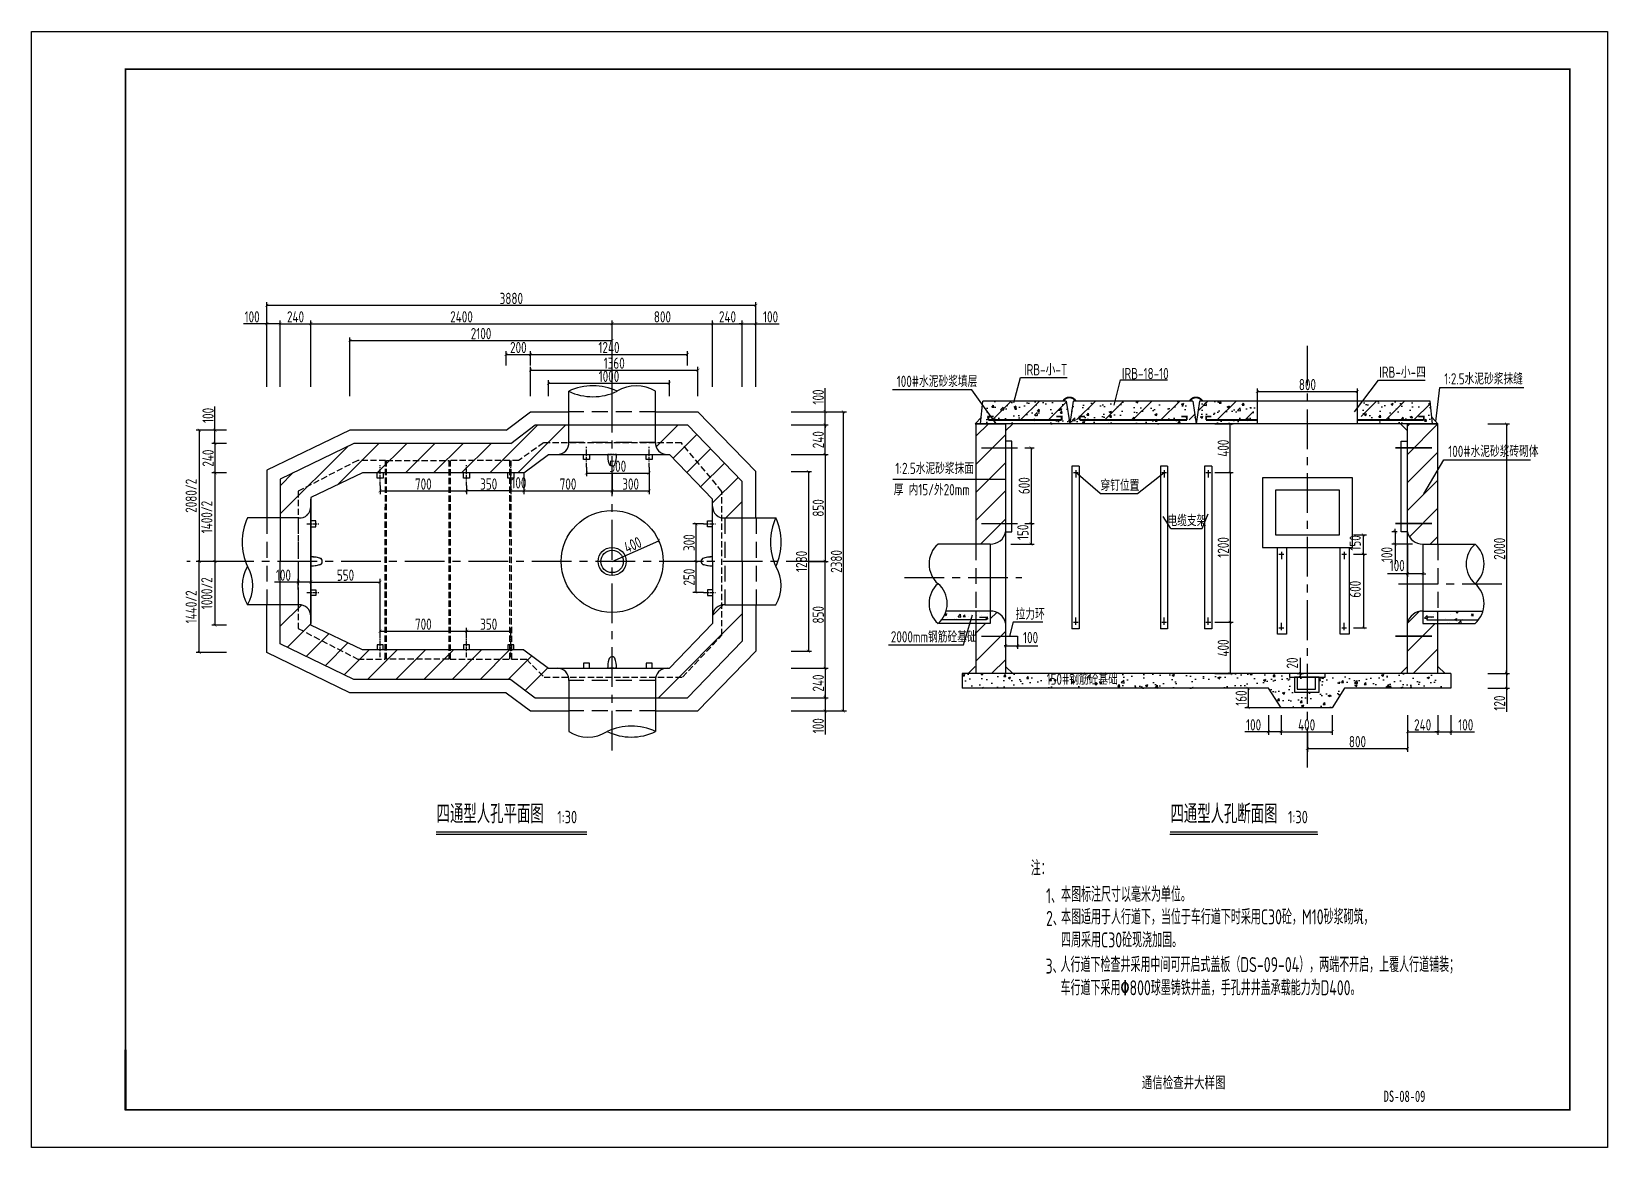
# Model space of a CAD drawing. Extents: x 41931 to 54521, y 29396 to 38306.
import ezdxf
from ezdxf.enums import TextEntityAlignment as Align

# ---------------------------------------------------------------- set-up
doc = ezdxf.new("R2010")
doc.units = 0
for name, pattern in [('CENTER', [50.8, 31.75, -6.35, 6.35, -6.35]), ('DASH', [0.35, 0.25, -0.1]), ('DASHED', [19.05, 12.7, -6.35]), ('HIDDENX2', [19.05, 12.7, -6.35])]:
    doc.linetypes.add(name, pattern=pattern)
doc.layers.get('0').update_dxf_attribs({"linetype": 'CONTINUOUS'})
doc.layers.get('DEFPOINTS').update_dxf_attribs({"linetype": 'CONTINUOUS'})
for name, color, linetype in [('1', 7, 'CONTINUOUS'), ('TK', 6, 'CONTINUOUS'), ('中心线', 1, 'CENTER'), ('尺寸标注', 3, 'CONTINUOUS'), ('标注', 2, 'CONTINUOUS'), ('细线', 7, 'CONTINUOUS'), ('说明', 1, 'CONTINUOUS')]:
    doc.layers.add(name, color=color, linetype=linetype)
doc.styles.add('FS', font='simfang.ttf', dxfattribs={"width": 0.7})
doc.styles.get("Standard").update_dxf_attribs({"font": 'tssdeng.shx', "width": 0.75, "bigfont": 'tssdchn.shx'})
pattern_1 = [(45, (41504.95, 34511.8), (-112.2532, 112.2532), [])]

# ---------------------------------------------------------------- blocks, each defined once
blk = doc.blocks.new('_ARCHTICK')
at = {"color": 0, "linetype": 'ByBlock', "const_width": 0.15}
blk.add_lwpolyline([(-0.5, -0.5), (0.5, 0.5)], dxfattribs=at)

msp = doc.modelspace()

# ---------------------------------------------------------------- hatches: boundary and pattern name
at = {"layer": '1'}
h = msp.add_hatch(dxfattribs=at)
h.set_pattern_fill('AR-CONC', color=256, style=0)
h.set_pattern_definition([(50, (41504.95, 34511.8), (182.1847, -15.939), [19.05, -209.55]), (355, (41504.95, 34511.8), (-35.243, 191.0566), [15.24, -167.64]), (100.451, (41520.13, 34510.47), (146.9425, 175.1167), [16.19, -178.09]), (46.1842, (41504.95, 34562.6), (271.079, -42.0423), [28.575, -314.325]), (96.6356, (41527.54, 34559.1), (237.404, 247.4256), [24.285, -267.135]), (351.184, (41504.95, 34562.6), (237.405, 247.425), [22.86, -251.46]), (21, (41530.35, 34549.9), (151.615, -102.2655), [19.05, -209.55]), (326, (41530.35, 34549.9), (61.802, 184.188), [15.24, -167.64]), (71.4514, (41542.99, 34541.37), (213.4165, 81.923), [16.19, -178.09]), (37.5, (41504.95, 34511.8), (3.0886, 84.55504), [0, -165.608, 0, -170.18, 0, -168.275]), (7.5, (41504.95, 34511.8), (66.8197, 100.1806), [0, -97.028, 0, -161.798, 0, -64.135]), (327.5, (41448.31, 34511.8), (135.5906, -5.72874), [0, -63.5, 0, -198.12, 0, -262.89]), (317.5, (41422.91, 34511.8), (148.1292, 25.4265), [0, -82.55, 0, -131.572, 0, -186.69])])
h.paths.add_polyline_path([(50198, 35356), (49532, 35356), (49513, 35174), (49713, 35174), (50225, 35174)])
h = msp.add_hatch(dxfattribs=at)
h.set_pattern_fill('ANSI31', color=256, scale=50, style=0)
h.set_pattern_definition(pattern_1)
h.paths.add_polyline_path([(50198, 35356), (49532, 35356), (49517, 35205), (50220, 35205)])
h.paths.add_polyline_path([(51208, 35356), (50253, 35356), (50230, 35205), (51231, 35205)])
h = msp.add_hatch(dxfattribs=at)
h.set_pattern_fill('AR-CONC', color=256, style=0)
h.set_pattern_definition([(50, (41534.95, 34511.8), (182.1847, -15.939), [19.05, -209.55]), (355, (41534.95, 34511.8), (-35.2428, 191.0566), [15.24, -167.64]), (100.451, (41550.13, 34510.47), (146.9425, 175.1167), [16.19, -178.09]), (46.1842, (41534.95, 34562.6), (271.079, -42.0423), [28.575, -314.325]), (96.6356, (41557.54, 34559.1), (237.404, 247.4256), [24.285, -267.135]), (351.184, (41534.95, 34562.6), (237.4046, 247.425), [22.86, -251.46]), (21, (41560.35, 34549.9), (151.6149, -102.2655), [19.05, -209.55]), (326, (41560.35, 34549.9), (61.802, 184.188), [15.24, -167.64]), (71.4514, (41572.99, 34541.37), (213.4165, 81.9229), [16.19, -178.09]), (37.5, (41534.95, 34511.8), (3.0886, 84.55504), [0, -165.608, 0, -170.18, 0, -168.275]), (7.5, (41534.95, 34511.8), (66.81966, 100.1806), [0, -97.028, 0, -161.798, 0, -64.135]), (327.5, (41478.31, 34511.8), (135.5906, -5.72874), [0, -63.5, 0, -198.12, 0, -262.89]), (317.5, (41452.91, 34511.8), (148.1292, 25.4265), [0, -82.55, 0, -131.572, 0, -186.69])])
h.paths.add_polyline_path([(50225, 35174), (51236, 35174), (51208, 35356), (50253, 35356)])
h.paths.add_polyline_path([(51236, 35174), (51724, 35174), (51724, 35356), (51263, 35356)])
h.paths.add_polyline_path([(52554, 35174), (53124, 35174), (53105, 35356), (52554, 35356)])
h = msp.add_hatch(dxfattribs=at)
h.set_pattern_fill('ANSI31', color=256, scale=50, style=0)
h.set_pattern_definition(pattern_1)
h.paths.add_polyline_path([(51694, 35356), (51263, 35356), (51240, 35205), (51694, 35205)])
h = msp.add_hatch(dxfattribs=at)
h.set_pattern_fill('ANSI31', color=256, scale=50, style=0)
h.set_pattern_definition(pattern_1)
h.paths.add_polyline_path([(53105, 35356), (52554, 35356), (52554, 35205), (53120, 35205)])
h = msp.add_hatch(dxfattribs=at)
h.set_pattern_fill('ANSI31', color=256, scale=50, style=0)
h.set_pattern_definition(pattern_1)
h.paths.add_polyline_path([(49713, 35174), (49476, 35174), (49476, 34213), (49594, 34213, 0.348618), (49713, 34311)])
h.paths.add_polyline_path([(49713, 33582, 0.348618), (49594, 33679), (49590, 33679), (49590, 33580), (49476, 33580), (49476, 33179), (49713, 33179)])
h = msp.add_hatch(dxfattribs=at)
h.set_pattern_fill('ANSI31', color=256, scale=50, style=0)
h.set_pattern_definition(pattern_1)
h.paths.add_polyline_path([(53167, 35174), (52924, 35174), (52924, 34311, 0.348618), (53043, 34213), (53167, 34213)])
h = msp.add_hatch(dxfattribs=at)
h.set_pattern_fill('ANSI31', color=256, scale=50, style=0)
h.set_pattern_definition(pattern_1)
h.paths.add_polyline_path([(53167, 33580), (53047, 33580), (53047, 33679, 0.356779), (52924, 33582), (52924, 33179), (53167, 33179)])
h = msp.add_hatch(dxfattribs=at)
h.set_pattern_fill('AR-CONC', color=256, style=0)
h.set_pattern_definition([(50, (2499.01, 12097.84), (182.18467, -15.9391), [19.05, -209.55]), (355, (2499.01, 12097.84), (-35.2428, 191.05664), [15.24, -167.64]), (100.451, (2514.2, 12096.52), (146.9425, 175.1167), [16.19, -178.09]), (46.1842, (2499, 12148.64), (271.079, -42.0423), [28.575, -314.325]), (96.6356, (2521.6, 12145.14), (237.4042, 247.4256), [24.285, -267.135]), (351.184, (2499, 12148.64), (237.4046, 247.4251), [22.86, -251.46]), (21, (2524.41, 12135.94), (151.6149, -102.2655), [19.05, -209.55]), (326, (2524.41, 12135.94), (61.802, 184.18797), [15.24, -167.64]), (71.4514, (2537.05, 12127.42), (213.4165, 81.92286), [16.19, -178.09]), (37.5, (2499.01, 12097.844), (3.0886, 84.55504), [0, -165.608, 0, -170.18, 0, -168.275]), (7.5, (2499.01, 12097.84), (66.81966, 100.18057), [0, -97.028, 0, -161.798, 0, -64.135]), (327.5, (2442.37, 12097.844), (135.590595, -5.72874), [0, -63.5, 0, -198.12, 0, -262.89]), (317.5, (2416.97, 12097.84), (148.12918, 25.4265), [0, -82.55, 0, -131.572, 0, -186.69])])
h.paths.add_polyline_path([(51812, 33062), (51914, 32907), (52124, 32907), (52124, 33032), (52020, 33032), (52020, 33150), (51982, 33150), (51982, 33179), (49366, 33179), (49366, 33062)])
h.paths.add_polyline_path([(52267, 33150), (52218, 33150), (52218, 33032), (52124, 33032), (52124, 32907), (52322, 32907), (52420, 33062), (53271, 33062), (53271, 33179), (52267, 33179)])
h.paths.add_polyline_path([(50024, 33054), (50563, 33054), (50563, 33196), (50024, 33196)], flags=9)

# ---------------------------------------------------------------- linework, layer by layer
at = {"color": 2, "linetype": 'DASH', "ltscale": 200}
for points in [[(46022, 35021), (45822, 34881), (45759, 34882), (45765, 33294), (45885, 33294), (46025, 33151), (47132, 33151), (47447, 33487), (47447, 34634), (47123, 35021)], [(44758, 34882), (44538, 34882), (44062, 34636), (44062, 33540), (44538, 33294), (44755, 33294)], [(45264, 33294), (44767, 33294), (44767, 34882), (45264, 34882)], [(45274, 33294), (45751, 33294), (45751, 34882), (45274, 34882)]]:
    msp.add_lwpolyline(points, close=True, dxfattribs=at)
at = {"color": 0, "linetype": 'ByBlock'}
for points, const_width in [([(45753, 34632), (45765, 34644)], 1.8), ([(45871, 34644), (45859, 34632)], 1.8), ([(49928, 34366), (49904, 34390)], 3.6), ([(52583, 34275), (52559, 34299)], 3.6), ([(52812, 34323), (52836, 34299)], 3.6), ([(49904, 34225), (49928, 34201)], 3.6), ([(52559, 34146), (52583, 34122)], 3.6), ([(52583, 34122), (52559, 34146)], 3.6), ([(52836, 34201), (52812, 34225)], 3.6), ([(52912, 33965), (52936, 33989)], 3.6), ([(53059, 33989), (53035, 33965)], 3.6), ([(52559, 33558), (52583, 33534)], 3.6), ([(49701, 33390), (49725, 33414)], 3.6), ([(49821, 33414), (49797, 33390)], 3.6), ([(52056, 33191), (52080, 33167)], 3.6), ([(52080, 33138), (52056, 33162)], 3.6)]:
    msp.add_lwpolyline(points, dxfattribs=dict(at, const_width=const_width))
at = {"layer": '1'}
for p, q in [((46223, 35166), (46223, 35434)), ((46916, 35166), (46916, 35434)), ((45722, 35123), (45917, 35270)), ((45917, 35270), (46223, 35270)), ((46916, 35270), (47255, 35270)), ((47255, 35270), (47717, 34793)), ((49513, 35174), (49532, 35356)), ((50198, 35356), (49532, 35356)), ((50198, 35356), (50225, 35174)), ((50253, 35356), (50225, 35174)), ((51208, 35356), (50253, 35356)), ((51208, 35356), (51236, 35174)), ((51263, 35356), (51236, 35174)), ((53105, 35356), (51263, 35356)), ((51724, 35174), (51724, 35356)), ((52524, 35174), (52524, 35356)), ((53124, 35174), (53105, 35356)), ((45591, 34782), (45975, 35165)), ((45759, 35018), (45955, 35165)), ((45816, 34782), (46199, 35165)), ((45955, 35165), (47171, 35165)), ((46223, 35026), (46223, 35166)), ((46916, 35026), (46916, 35166)), ((46921, 34989), (47097, 35165)), ((47171, 35165), (47609, 34712)), ((49470, 35174), (49519, 35227)), ((49470, 35174), (49713, 35174)), ((49476, 35174), (49476, 34213)), ((49713, 35174), (49713, 33179)), ((49713, 35117), (49770, 35174)), ((52924, 35117), (52867, 35174)), ((52924, 33179), (52924, 35174)), ((52924, 35174), (53167, 35173)), ((53167, 35174), (53118, 35227)), ((53167, 34213), (53167, 35174)), ((44475, 35123), (43811, 34803)), ((44506, 35018), (43918, 34733)), ((44372, 34685), (44705, 35018)), ((45722, 35123), (44475, 35123)), ((45759, 35018), (44506, 35018)), ((44693, 34782), (44930, 35018)), ((44918, 34782), (45154, 35018)), ((45142, 34782), (45379, 35018)), ((45367, 34782), (45603, 35018)), ((47056, 34899), (47245, 35089)), ((49763, 35035), (49713, 35035)), ((49763, 34311), (49763, 35035)), ((52874, 34311), (52874, 35035)), ((52874, 35035), (52924, 35035)), ((43918, 34455), (44457, 34994)), ((45865, 34782), (46061, 34929)), ((46061, 34929), (47027, 34929)), ((46340, 34888), (46340, 34929)), ((46388, 34888), (46340, 34888)), ((46388, 34929), (46388, 34888)), ((46841, 34888), (46841, 34929)), ((46888, 34888), (46841, 34888)), ((46888, 34929), (46888, 34888)), ((47027, 34929), (47372, 34572)), ((47166, 34785), (47356, 34974)), ((49519, 34982), (49809, 34982)), ((49519, 34982), (49809, 34982)), ((53118, 34982), (52828, 34982)), ((52828, 34982), (53118, 34982)), ((43811, 34803), (43811, 34422)), ((43918, 34680), (44022, 34784)), ((44575, 34782), (44162, 34585)), ((45865, 34782), (44575, 34782)), ((44691, 34741), (44691, 34782)), ((44739, 34782), (44739, 34741)), ((45383, 34741), (45383, 34782)), ((45430, 34782), (45430, 34741)), ((45735, 34741), (45735, 34782)), ((45783, 34782), (45783, 34741)), ((47276, 34671), (47466, 34860)), ((47717, 34422), (47717, 34793)), ((50243, 34837), (50243, 33537)), ((50301, 34837), (50243, 34837)), ((50254, 34785), (50293, 34785)), ((50273, 34804), (50273, 34746)), ((50301, 34837), (50301, 33537)), ((50949, 34837), (50949, 33537)), ((51007, 34837), (50949, 34837)), ((50960, 34785), (50999, 34785)), ((50979, 34804), (50979, 34746)), ((51007, 34837), (51007, 33537)), ((51302, 34837), (51302, 33537)), ((51360, 34837), (51302, 34837)), ((51313, 34785), (51352, 34785)), ((51331, 34804), (51331, 34746)), ((51360, 34837), (51360, 33537)), ((43918, 34733), (43918, 34075)), ((44739, 34741), (44691, 34741)), ((45430, 34741), (45383, 34741)), ((45783, 34741), (45735, 34741)), ((47372, 34542), (47576, 34746)), ((47609, 34075), (47609, 34712)), ((51764, 34743), (51764, 34185)), ((52485, 34743), (51764, 34743)), ((51869, 34644), (51869, 34287)), ((52381, 34644), (51869, 34644)), ((52381, 34287), (52381, 34644)), ((52485, 34185), (52485, 34743)), ((44162, 34585), (44162, 34075)), ((44162, 34075), (44162, 34572)), ((47372, 34075), (47372, 34572)), ((47477, 34422), (47609, 34554)), ((43925, 34422), (43657, 34422)), ((44065, 34422), (43925, 34422)), ((44132, 34445), (44139, 34452)), ((44203, 34399), (44162, 34399)), ((44203, 34352), (44203, 34399)), ((47331, 34352), (47331, 34399)), ((47331, 34399), (47372, 34399)), ((47469, 34422), (47609, 34422)), ((47609, 34422), (47878, 34422)), ((49519, 34378), (49809, 34378)), ((49519, 34378), (49809, 34378)), ((53118, 34378), (52828, 34378)), ((52828, 34378), (53118, 34378)), ((44162, 34352), (44203, 34352)), ((47372, 34352), (47331, 34352)), ((49713, 34311), (49763, 34311)), ((51869, 34287), (52381, 34287)), ((52924, 34311), (52874, 34311)), ((49590, 34213), (49173, 34213)), ((49590, 34213), (49590, 33580)), ((49590, 34213), (49590, 33679)), ((51764, 34185), (52485, 34185)), ((51886, 33494), (51886, 34185)), ((51886, 34185), (51956, 34185)), ((51897, 34134), (51936, 34134)), ((51916, 34152), (51916, 34094)), ((51956, 34185), (51956, 33494)), ((52387, 33494), (52387, 34185)), ((52387, 34185), (52458, 34185)), ((52398, 34134), (52437, 34134)), ((52417, 34152), (52417, 34094)), ((52458, 34185), (52458, 33494)), ((53047, 34213), (53047, 33580)), ((53047, 34213), (53464, 34213)), ((53047, 34213), (53047, 33679)), ((43918, 33417), (43918, 34075)), ((44162, 33566), (44162, 34075)), ((44162, 34075), (44162, 33579)), ((47372, 34075), (47372, 33579)), ((47609, 34075), (47609, 33439)), ((44162, 33849), (44203, 33849)), ((44203, 33802), (44162, 33802)), ((44203, 33849), (44203, 33802)), ((47372, 33849), (47331, 33849)), ((47331, 33849), (47331, 33802)), ((47331, 33802), (47372, 33802)), ((43925, 33729), (43657, 33729)), ((43811, 33348), (43811, 33729)), ((43918, 33557), (44088, 33727)), ((44065, 33729), (43925, 33729)), ((46939, 32986), (47609, 33656)), ((47372, 33644), (47457, 33729)), ((47469, 33729), (47609, 33729)), ((47609, 33729), (47878, 33729)), ((47717, 33729), (47717, 33358)), ((49226, 33651), (49237, 33644)), ((49227, 33653), (49242, 33659)), ((49590, 33679), (49237, 33679)), ((49237, 33644), (49242, 33659)), ((49247, 33631), (49247, 33631)), ((49248, 33656), (49248, 33656)), ((49302, 33622), (49302, 33622)), ((49324, 33622), (49324, 33622)), ((49333, 33633), (49352, 33653)), ((49333, 33633), (49355, 33629)), ((49355, 33629), (49352, 33653)), ((49374, 33635), (49386, 33650)), ((49374, 33635), (49389, 33634)), ((49375, 33647), (49375, 33647)), ((49384, 33650), (49384, 33650)), ((49389, 33634), (49386, 33650)), ((49387, 33630), (49387, 33630)), ((49417, 33633), (49417, 33633)), ((49476, 33679), (49476, 33179)), ((49484, 33643), (49484, 33643)), ((49504, 33630), (49560, 33630)), ((49504, 33630), (49560, 33630)), ((49507, 33666), (49507, 33666)), ((49519, 33645), (49519, 33645)), ((49556, 33619), (49569, 33634)), ((49556, 33619), (49571, 33618)), ((49560, 33630), (49560, 33610)), ((49560, 33630), (49560, 33610)), ((49565, 33659), (49565, 33659)), ((49571, 33618), (49569, 33634)), ((49589, 33632), (49590, 33632)), ((49589, 33632), (49590, 33631)), ((50273, 33570), (50273, 33628)), ((50979, 33570), (50979, 33628)), ((51331, 33570), (51331, 33628)), ((53047, 33679), (53527, 33679)), ((53060, 33623), (53080, 33644)), ((53060, 33623), (53083, 33620)), ((53133, 33630), (53077, 33630)), ((53077, 33630), (53077, 33610)), ((53133, 33630), (53077, 33630)), ((53077, 33630), (53077, 33610)), ((53083, 33620), (53080, 33644)), ((53094, 33625), (53094, 33625)), ((53118, 33626), (53118, 33626)), ((53134, 33655), (53134, 33655)), ((53152, 33669), (53152, 33669)), ((53167, 33179), (53167, 33679)), ((53216, 33678), (53216, 33678)), ((53230, 33620), (53230, 33620)), ((53263, 33672), (53263, 33672)), ((53267, 33651), (53267, 33651)), ((53301, 33612), (53319, 33619)), ((53312, 33667), (53322, 33679)), ((53312, 33667), (53327, 33665)), ((53316, 33610), (53319, 33619)), ((53327, 33665), (53324, 33679)), ((53434, 33644), (53444, 33656)), ((53434, 33644), (53449, 33642)), ((53449, 33642), (53447, 33656)), ((43975, 33390), (44162, 33577)), ((44126, 33317), (44307, 33497)), ((44575, 33369), (44162, 33566)), ((47027, 33222), (47372, 33579)), ((49590, 33580), (49183, 33580)), ((49560, 33610), (49201, 33610)), ((49560, 33610), (49201, 33610)), ((49437, 33616), (49437, 33616)), ((49504, 33582), (49504, 33582)), ((49573, 33610), (49573, 33610)), ((50301, 33537), (50243, 33537)), ((50254, 33589), (50293, 33589)), ((51007, 33537), (50949, 33537)), ((50960, 33589), (50999, 33589)), ((51360, 33537), (51302, 33537)), ((51313, 33589), (51352, 33589)), ((51956, 33494), (51886, 33494)), ((51897, 33546), (51936, 33546)), ((51916, 33527), (51916, 33585)), ((52458, 33494), (52387, 33494)), ((52398, 33546), (52437, 33546)), ((52417, 33527), (52417, 33585)), ((53047, 33580), (53464, 33580)), ((53077, 33610), (53436, 33610)), ((53077, 33610), (53491, 33610)), ((53245, 33590), (53245, 33590)), ((53260, 33587), (53260, 33587)), ((53301, 33612), (53305, 33610)), ((53305, 33610), (53314, 33604)), ((53314, 33604), (53316, 33610)), ((53327, 33595), (53327, 33595)), ((53331, 33581), (53351, 33602)), ((53331, 33581), (53336, 33580)), ((53354, 33580), (53351, 33602)), ((53365, 33614), (53365, 33614)), ((53392, 33606), (53392, 33606)), ((53406, 33611), (53406, 33611)), ((44506, 33133), (43918, 33417)), ((44278, 33243), (44459, 33425)), ((44429, 33170), (44628, 33369)), ((45865, 33369), (44575, 33369)), ((44616, 33133), (44852, 33369)), ((44739, 33410), (44691, 33410)), ((44691, 33410), (44691, 33369)), ((44739, 33369), (44739, 33410)), ((44841, 33133), (45077, 33369)), ((45065, 33133), (45301, 33369)), ((45290, 33133), (45526, 33369)), ((45430, 33410), (45383, 33410)), ((45383, 33410), (45383, 33369)), ((45430, 33369), (45430, 33410)), ((45514, 33133), (45750, 33369)), ((45783, 33410), (45735, 33410)), ((45735, 33410), (45735, 33369)), ((45783, 33369), (45783, 33410)), ((45865, 33369), (46061, 33222)), ((47171, 32986), (47609, 33439)), ((49519, 33478), (49809, 33478)), ((49519, 33478), (49809, 33478)), ((53118, 33478), (52828, 33478)), ((52828, 33478), (53118, 33478)), ((44475, 33027), (43811, 33348)), ((45739, 33133), (45928, 33322)), ((46388, 33263), (46340, 33263)), ((46340, 33263), (46340, 33222)), ((46388, 33222), (46388, 33263)), ((46888, 33263), (46841, 33263)), ((46841, 33263), (46841, 33222)), ((46888, 33222), (46888, 33263)), ((47255, 32881), (47717, 33358)), ((45759, 33133), (44506, 33133)), ((45759, 33133), (45955, 32986)), ((45875, 33045), (46056, 33226)), ((46061, 33222), (47027, 33222)), ((46223, 33125), (46223, 32985)), ((46916, 33125), (46916, 32985)), ((53271, 33179), (49366, 33179)), ((49366, 33179), (49366, 33062)), ((49470, 33236), (49413, 33179)), ((49713, 33236), (49770, 33179)), ((51982, 33179), (51982, 33150)), ((52267, 33179), (51982, 33179)), ((51982, 33150), (52267, 33150)), ((52020, 33150), (52020, 33032)), ((52218, 33150), (52020, 33150)), ((52042, 33150), (52042, 33055)), ((52189, 33150), (52042, 33150)), ((52189, 33055), (52189, 33150)), ((52218, 33032), (52218, 33150)), ((52267, 33150), (52267, 33179)), ((52924, 33236), (52867, 33179)), ((53167, 33236), (53224, 33179)), ((53271, 33179), (53271, 33062)), ((45722, 33027), (44475, 33027)), ((45722, 33027), (45917, 32881)), ((51812, 33062), (49366, 33062)), ((51914, 32907), (51812, 33062)), ((52020, 33032), (52218, 33032)), ((52042, 33055), (52189, 33055)), ((52420, 33062), (52322, 32907)), ((53271, 33062), (52420, 33062)), ((45917, 32881), (46223, 32881)), ((45955, 32986), (47171, 32986)), ((46223, 32985), (46223, 32717)), ((46916, 32985), (46916, 32717)), ((46916, 32881), (47255, 32881)), ((52322, 32907), (51914, 32907))]:
    msp.add_line(p, q, dxfattribs=at)
at = {"layer": '1', "linetype": 'DASHED', "ltscale": 10}
for p, q in [((46916, 35270), (46223, 35270)), ((46916, 35026), (46223, 35026)), ((43811, 34422), (43811, 33729)), ((44061, 34422), (44061, 33729)), ((47469, 34422), (47469, 33729)), ((47719, 34422), (47719, 33729)), ((49476, 34213), (49476, 33679)), ((53167, 34213), (53167, 33679)), ((46916, 33125), (46223, 33125)), ((46916, 32881), (46223, 32881))]:
    msp.add_line(p, q, dxfattribs=at)
at = {"layer": '1', "linetype": 'HIDDENX2', "ltscale": 300}
msp.add_line((53167, 35174), (49470, 35174), dxfattribs=at)
at = {"layer": '1', "linetype": 'HIDDENX2'}
for p, q in [((46533, 34929), (46605, 34929)), ((46605, 34929), (46533, 34929)), ((46605, 34929), (46533, 34929)), ((46533, 34929), (46605, 34929)), ((46605, 34929), (46533, 34929)), ((44162, 34111), (44162, 34040)), ((44162, 34040), (44162, 34111)), ((46605, 33222), (46533, 33222)), ((46533, 33222), (46605, 33222)), ((46605, 33222), (46533, 33222))]:
    msp.add_line(p, q, dxfattribs=at)
at = {"layer": '1', "const_width": 15}
for points in [[(50173, 35356, -0.569378), (50273, 35356, -0.569378)], [(51184, 35356, -0.569378), (51284, 35356, -0.569378)]]:
    msp.add_lwpolyline(points, format="xyb", dxfattribs=at)
for points in [[(49574, 35205), (49574, 35232), (49617, 35232)], [(49574, 35205), (50160, 35205)], [(50160, 35205), (50160, 35232), (50117, 35232)], [(50305, 35205), (50305, 35232), (50348, 35232)], [(51161, 35205), (50305, 35205)], [(51161, 35205), (51161, 35232), (51118, 35232)], [(51315, 35205), (51315, 35232), (51357, 35232)], [(51724, 35205), (51315, 35205)], [(53054, 35205), (52524, 35205)], [(53054, 35205), (53054, 35232), (53011, 35232)]]:
    msp.add_lwpolyline(points, dxfattribs=at)
at = {"layer": '1'}
for radius in [407, 112, 89.3]:
    msp.add_circle((46569, 34075), radius, dxfattribs=at)
for centre, radius, start, end in [((46416, 35025), 453, 64.741, 115.259), ((46416, 35843), 453, 244.741, 295.259), ((46762, 35183), 295, 58.5556, 121.4444), ((46133, 35019), 90.1, 268.706, 4.6568), ((47006, 35019), 90.1, 175.3432, 271.294), ((46801, 34931), 268, 180.5786, 195.6773), ((46354, 34929), 251, 340.9688, 359.9956), ((46570, 34864), 27.5, 191.5847, 320.3668), ((44072, 34512), 90.1, 265.3432, 1.294), ((47462, 34512), 90.1, 178.706, 274.6568), ((44066, 34229), 453, 154.741, 205.259), ((48287, 34229), 453, 154.741, 205.259), ((47468, 34229), 453, 334.741, 25.259), ((49592, 34337), 124, 269.1682, 347.7097), ((53045, 34337), 124, 192.2903, 270.8318), ((49312, 34055), 211, 131.3007, 228.6993), ((53603, 34055), 211, 131.3007, 228.6993), ((53325, 34055), 211, 311.3007, 48.6993), ((43908, 33882), 295, 148.5556, 211.4444), ((43405, 33882), 295, 328.5556, 31.4444), ((44162, 33861), 251, 70.9688, 89.9956), ((44159, 33843), 268, 74.3227, 89.4214), ((44162, 34290), 251, 270.0044, 289.0312), ((44159, 34308), 268, 270.5786, 285.6773), ((44226, 34074), 27.5, 309.6332, 78.4153), ((44226, 34076), 27.5, 281.5847, 50.3668), ((47308, 34074), 27.5, 101.5847, 230.3668), ((47308, 34076), 27.5, 129.6332, 258.4153), ((47372, 33861), 251, 90.0044, 109.0312), ((47372, 34290), 251, 250.9688, 269.9956), ((47375, 33843), 268, 90.5786, 105.6773), ((47375, 34308), 268, 254.3227, 269.4214), ((47626, 33882), 295, 328.5556, 31.4444), ((49312, 33739), 211, 131.3007, 228.6993), ((49035, 33739), 211, 311.3007, 48.6993), ((53325, 33739), 211, 311.3007, 48.6993), ((44072, 33639), 90.1, 358.706, 94.6568), ((47462, 33639), 90.1, 85.3432, 181.294), ((49592, 33555), 124, 12.2903, 90.8318), ((53045, 33555), 124, 89.1682, 167.7097), ((46801, 33219), 268, 164.3227, 179.4214), ((46570, 33286), 27.5, 39.6332, 168.4153), ((46354, 33222), 251, 0.0044, 19.0312), ((46133, 33132), 90.1, 355.3432, 91.294), ((47006, 33132), 90.1, 88.706, 184.6568), ((46723, 32307), 453, 64.741, 115.259), ((46376, 32968), 295, 238.5556, 301.4444), ((46723, 33126), 453, 244.741, 295.259)]:
    msp.add_arc(centre, radius, start, end, dxfattribs=at)
at = {"layer": 'DEFPOINTS', "color": 0}
for p in [(49878, 34378), (52491, 34287), (52571, 34287), (52840, 34311), (49755, 34213), (49916, 34213), (52491, 34134), (52491, 34134), (52824, 34213), (52924, 34213), (52963, 34213), (53047, 34213), (52924, 33977), (52491, 33546), (52571, 33546), (49713, 33478), (49809, 33478), (49809, 33402), (52042, 33179), (52042, 33150), (52068, 33179)]:
    msp.add_point(p, dxfattribs=at)
at = {"layer": 'TK', "linetype": 'Continuous'}
msp.add_line((42681, 29696), (42681, 30176), dxfattribs=at)
msp.add_line((42681, 29696), (42681, 30176), dxfattribs=at)
msp.add_lwpolyline([(54521, 29396), (41931, 29396), (41931, 38306), (54521, 38306)], close=True, dxfattribs=at)
at = {"layer": 'TK', "linetype": 'Continuous', "const_width": 15}
msp.add_lwpolyline([(54221, 38006), (54221, 29696), (42681, 29696), (42681, 38006)], close=True, dxfattribs=at)
at = {"layer": 'TK', "linetype": 'Continuous'}
for const_width in [18, 15]:
    msp.add_lwpolyline([(42681, 30176), (42681, 29696)], dxfattribs=dict(at, const_width=const_width))
at = {"layer": '中心线', "linetype": 'CENTER', "ltscale": 10}
for p, q in [((46569, 32565), (46569, 35974)), ((52124, 32431), (52124, 35800)), ((48278, 34075), (43172, 34075)), ((48905, 33946), (49843, 33946)), ((52852, 33897), (53714, 33897))]:
    msp.add_line(p, q, dxfattribs=at)
at = {"layer": '中心线', "linetype": 'CENTER'}
for p, q in [((46364, 34829), (46364, 34990)), ((46865, 34829), (46865, 34990)), ((44715, 34682), (44715, 34843)), ((45407, 34682), (45407, 34843)), ((45759, 34682), (45759, 34843)), ((44131, 34375), (44232, 34375)), ((47300, 34375), (47401, 34375)), ((44131, 33826), (44232, 33826)), ((47300, 33826), (47401, 33826)), ((44715, 33310), (44715, 33472)), ((45407, 33310), (45407, 33472)), ((45759, 33310), (45759, 33472))]:
    msp.add_line(p, q, dxfattribs=at)
at = {"layer": '标注'}
for p, q in [((43811, 35998), (43811, 36145)), ((47717, 35998), (47717, 36145)), ((43811, 36120), (47717, 36120)), ((43811, 35973), (43623, 35973)), ((43811, 35468), (43811, 35998)), ((43918, 35973), (43811, 35973)), ((43918, 35468), (43918, 35998)), ((43918, 35468), (43918, 35998)), ((43918, 35973), (44162, 35973)), ((43918, 35973), (43942, 35973)), ((44162, 35468), (44162, 35998)), ((44162, 35468), (44162, 35998)), ((44162, 35973), (46569, 35973)), ((46569, 35468), (46569, 35998)), ((46569, 35468), (46569, 35998)), ((46569, 35973), (47372, 35973)), ((47372, 35468), (47372, 35998)), ((47372, 35468), (47372, 35998)), ((47372, 35973), (47609, 35973)), ((47609, 35973), (47585, 35973)), ((47609, 35468), (47609, 35998)), ((47609, 35468), (47609, 35998)), ((47609, 35973), (47717, 35973)), ((47717, 35468), (47717, 35998)), ((47717, 35973), (47905, 35973)), ((44475, 35394), (44475, 35864)), ((44475, 35839), (46569, 35839)), ((46569, 35394), (46569, 35864)), ((45722, 35639), (45722, 35753)), ((45722, 35728), (45917, 35728)), ((45917, 35639), (45917, 35753)), ((45917, 35639), (45917, 35753)), ((45917, 35728), (47171, 35728)), ((47171, 35639), (47171, 35753)), ((45917, 35394), (45917, 35628)), ((45917, 35603), (47255, 35603)), ((46061, 35394), (46061, 35523)), ((47027, 35394), (47027, 35523)), ((47255, 35394), (47255, 35628)), ((46061, 35498), (47027, 35498)), ((48271, 35270), (48271, 35458)), ((51724, 35356), (51724, 35457)), ((51724, 35432), (52524, 35432)), ((52524, 35356), (52524, 35457)), ((43396, 35123), (43396, 35311)), ((48000, 35270), (48296, 35270)), ((48271, 35165), (48271, 35270)), ((48296, 35270), (48441, 35270)), ((48416, 35270), (48416, 32881)), ((48000, 35165), (48296, 35165)), ((48000, 35165), (48296, 35165)), ((48271, 35165), (48271, 35141)), ((48271, 34929), (48271, 35165)), ((51385, 35174), (51532, 35174)), ((51507, 34785), (51507, 35174)), ((53566, 35173), (53739, 35173)), ((53714, 35173), (53714, 33179)), ((43488, 35123), (43246, 35123)), ((43271, 35123), (43271, 34075)), ((43488, 35123), (43371, 35123)), ((43488, 35018), (43371, 35018)), ((43488, 35018), (43371, 35018)), ((43396, 35018), (43396, 35123)), ((43396, 35018), (43396, 34782)), ((43396, 35018), (43396, 34994)), ((48000, 34929), (48296, 34929)), ((48000, 34929), (48296, 34929)), ((48271, 34929), (48271, 34075)), ((49867, 34982), (49941, 34982)), ((49916, 34982), (49916, 34378)), ((43488, 34782), (43371, 34782)), ((43488, 34782), (43371, 34782)), ((43396, 34782), (43396, 34075)), ((45865, 34782), (45865, 34613)), ((45865, 34782), (45865, 34613)), ((46364, 34829), (46364, 34755)), ((46364, 34780), (46865, 34780)), ((46569, 34782), (46569, 34613)), ((46569, 34780), (46569, 34613)), ((46865, 34829), (46865, 34755)), ((46865, 34755), (46865, 34613)), ((48000, 34793), (48162, 34793)), ((48137, 34793), (48137, 33358)), ((51385, 34785), (51532, 34785)), ((51385, 34785), (51532, 34785)), ((51507, 34785), (51507, 33589)), ((44715, 34682), (44715, 34613)), ((44715, 34638), (45407, 34638)), ((45407, 34682), (45407, 34613)), ((45407, 34682), (45407, 34613)), ((45759, 34638), (45407, 34638)), ((45759, 34638), (45747, 34638)), ((45759, 34682), (45759, 34613)), ((45759, 34682), (45759, 34613)), ((45759, 34638), (45865, 34638)), ((45865, 34638), (46569, 34638)), ((46569, 34638), (46865, 34638)), ((47300, 34375), (47214, 34375)), ((47239, 34375), (47239, 34075)), ((49867, 34378), (49941, 34378)), ((49878, 34378), (49941, 34378)), ((49916, 34378), (49916, 34213)), ((52491, 34287), (52596, 34287)), ((52571, 34134), (52571, 34287)), ((52840, 34311), (52799, 34311)), ((52824, 34311), (52824, 34335)), ((52824, 34311), (52824, 34213)), ((46569, 34075), (46942, 34240)), ((49755, 34213), (49941, 34213)), ((52491, 34134), (52596, 34134)), ((52491, 34134), (52596, 34134)), ((52571, 34134), (52571, 33546)), ((52963, 34213), (52799, 34213)), ((52824, 34213), (52824, 34052)), ((52924, 34213), (52924, 33952)), ((53047, 34213), (53047, 33952)), ((43488, 34075), (43246, 34075)), ((43488, 34075), (43246, 34075)), ((43271, 33348), (43271, 34075)), ((43488, 34075), (43371, 34075)), ((43488, 34075), (43371, 34075)), ((43396, 34075), (43396, 33566)), ((47300, 34075), (47214, 34075)), ((47300, 34075), (47214, 34075)), ((47239, 34075), (47239, 33826)), ((48137, 34075), (48296, 34075)), ((48137, 34075), (48296, 34075)), ((48271, 33222), (48271, 34075)), ((44061, 33910), (43873, 33910)), ((44061, 33851), (44061, 33935)), ((44162, 33910), (44061, 33910)), ((44162, 33849), (44162, 33935)), ((44162, 33851), (44162, 33935)), ((44162, 33910), (44715, 33910)), ((44162, 33910), (44186, 33910)), ((44715, 33472), (44715, 33935)), ((52924, 33977), (52763, 33977)), ((53047, 33977), (52924, 33977)), ((53047, 33977), (53071, 33977)), ((47300, 33826), (47214, 33826)), ((43488, 33566), (43371, 33566)), ((44715, 33472), (44715, 33544)), ((44715, 33519), (45407, 33519)), ((45407, 33472), (45407, 33544)), ((45407, 33472), (45407, 33544)), ((45407, 33519), (45759, 33519)), ((45759, 33472), (45759, 33544)), ((51385, 33589), (51532, 33589)), ((51385, 33589), (51532, 33589)), ((51507, 33589), (51507, 33179)), ((52491, 33546), (52596, 33546)), ((49713, 33402), (49701, 33402)), ((49713, 33478), (49713, 33377)), ((49713, 33402), (49809, 33402)), ((49809, 33478), (49809, 33377)), ((49809, 33402), (49970, 33402)), ((43488, 33348), (43246, 33348)), ((48000, 33358), (48162, 33358)), ((52068, 33179), (52068, 33306)), ((48000, 33222), (48296, 33222)), ((48000, 33222), (48296, 33222)), ((48271, 33222), (48271, 32986)), ((51385, 33179), (51532, 33179)), ((52042, 33179), (52093, 33179)), ((52042, 33150), (52093, 33150)), ((52068, 33150), (52068, 33179)), ((52068, 33150), (52068, 33138)), ((53566, 33179), (53739, 33179)), ((53566, 33179), (53739, 33179)), ((53714, 33179), (53714, 33203)), ((53714, 33179), (53714, 33062)), ((48271, 32986), (48271, 33010)), ((51812, 33062), (51625, 33062)), ((51650, 33062), (51650, 32907)), ((53566, 33062), (53739, 33062)), ((53714, 33062), (53714, 32874)), ((48000, 32986), (48296, 32986)), ((48000, 32986), (48296, 32986)), ((48000, 32881), (48296, 32881)), ((48271, 32986), (48271, 32881)), ((48271, 32881), (48271, 32693)), ((48296, 32881), (48441, 32881)), ((51914, 32907), (51625, 32907)), ((51812, 32847), (51812, 32690)), ((51914, 32847), (51914, 32690)), ((51914, 32847), (51914, 32690)), ((52322, 32847), (52322, 32690)), ((52924, 32847), (52924, 32556)), ((52924, 32847), (52924, 32690)), ((53167, 32847), (53167, 32690)), ((53167, 32847), (53167, 32690)), ((53271, 32847), (53271, 32690)), ((51812, 32715), (51624, 32715)), ((51914, 32715), (51812, 32715)), ((51914, 32715), (52322, 32715)), ((51914, 32715), (51938, 32715)), ((52124, 32715), (52124, 32556)), ((52924, 32715), (53167, 32715)), ((53167, 32715), (53143, 32715)), ((53167, 32715), (53271, 32715)), ((53271, 32715), (53459, 32715)), ((52124, 32581), (52924, 32581))]:
    msp.add_line(p, q, dxfattribs=at)
at = {"layer": '细线'}
for p, q in [((45163, 31897), (46368, 31897)), ((51026, 31897), (52206, 31897))]:
    msp.add_line(p, q, dxfattribs=at)
at = {"layer": '细线', "const_width": 10}
for points in [[(45163, 31915), (46368, 31915)], [(51026, 31915), (52206, 31915)]]:
    msp.add_lwpolyline(points, dxfattribs=at)
at = {"layer": '说明'}
for p, q in [((49778, 35343), (49831, 35544)), ((49831, 35544), (50205, 35544)), ((50579, 35323), (50631, 35524)), ((50631, 35524), (51005, 35524)), ((52499, 35269), (52693, 35523)), ((52693, 35523), (53066, 35523)), ((49443, 35446), (48810, 35446)), ((49638, 35174), (49443, 35446)), ((53149, 35193), (53183, 35465)), ((53183, 35465), (53853, 35465)), ((53054, 34615), (53215, 34887)), ((53215, 34887), (53907, 34887)), ((50467, 34618), (50273, 34785)), ((50767, 34618), (50979, 34785)), ((48812, 34731), (49713, 34731)), ((50467, 34618), (50767, 34618)), ((51032, 34339), (50971, 34433)), ((51284, 34339), (51331, 34455)), ((51032, 34339), (51284, 34339)), ((49377, 33410), (49449, 33650)), ((49773, 33592), (49744, 33478)), ((49773, 33592), (50010, 33592)), ((48777, 33410), (49377, 33410))]:
    msp.add_line(p, q, dxfattribs=at)

# ---------------------------------------------------------------- block references
at = {"layer": '标注', "xscale": 24, "yscale": 24, "zscale": 24}
for p, rotation in [((43811, 36120), 180), ((43918, 35973), 180), ((43918, 35973), 180), ((44162, 35973), 180), ((46569, 35973), 180), ((47372, 35973), 180), ((47717, 35973), 180), ((44475, 35839), 180), ((45722, 35728), 180), ((45917, 35728), 180), ((45917, 35603), 180), ((46061, 35498), 180), ((51724, 35432), 180), ((48271, 35270), 270), ((48416, 35270), 90), ((43271, 35123), 90), ((43396, 35123), 270), ((48271, 35165), 90), ((48271, 35165), 90), ((51507, 35174), 90), ((53714, 35173), 90), ((43396, 35018), 90), ((43396, 35018), 90), ((48271, 34929), 270), ((48271, 34929), 90), ((49916, 34982), 90), ((43396, 34782), 90), ((43396, 34782), 270), ((46364, 34780), 180), ((48137, 34793), 90), ((51507, 34785), 90), ((51507, 34785), 270), ((44715, 34638), 180), ((45407, 34638), 180), ((45865, 34638), 180), ((46569, 34638), 180), ((47239, 34375), 90), ((49916, 34378), 270), ((46942, 34240), 23.78979373770097), ((43271, 34075), 270), ((43271, 34075), 90), ((43396, 34075), 90), ((43396, 34075), 270), ((47239, 34075), 90), ((47239, 34075), 270), ((48271, 34075), 90), ((48271, 34075), 270), ((44162, 33910), 180), ((44162, 33910), 180), ((47239, 33826), 270), ((43396, 33566), 270), ((44715, 33519), 180), ((45407, 33519), 180), ((51507, 33589), 90), ((51507, 33589), 270), ((48137, 33358), 270), ((43271, 33348), 270), ((48271, 33222), 90), ((48271, 33222), 270), ((51507, 33179), 270), ((53714, 33179), 270), ((53714, 33179), 270), ((48271, 32986), 270), ((48271, 32986), 270), ((51650, 33062), 90), ((53714, 33062), 90), ((48271, 32881), 90), ((48416, 32881), 270), ((51650, 32907), 270), ((51914, 32715), 180), ((51914, 32715), 180), ((52924, 32715), 180), ((53271, 32715), 180), ((52124, 32581), 180)]:
    msp.add_blockref('_ARCHTICK', p, dxfattribs=dict(at, rotation=rotation))
for p in [(47717, 36120), (43811, 35973), (44162, 35973), (46569, 35973), (47372, 35973), (47609, 35973), (47609, 35973), (46569, 35839), (45917, 35728), (47171, 35728), (47027, 35498), (47255, 35603), (52524, 35432), (46865, 34780), (45407, 34638), (45759, 34638), (46569, 34638), (46865, 34638), (44061, 33910), (44715, 33910), (45407, 33519), (45759, 33519), (51812, 32715), (52322, 32715), (53167, 32715), (53167, 32715), (52924, 32581)]:
    msp.add_blockref('_ARCHTICK', p, dxfattribs=at)

# ---------------------------------------------------------------- texts
at = {"linetype": 'Continuous', "style": 'FS', "width": 0.68}
for s, p in [('通信检查井大样图', (51135, 29917)), ('DS-08-09', (52900, 29805))]:
    msp.add_text(s, height=90, dxfattribs=at).set_placement(p, align=Align.MIDDLE)
at = {"layer": '尺寸标注', "width": 0.7}
for s, p in [('注：', (49914, 31566)), ('本图标注尺寸以毫米为单位。', (50156, 31357)), ('1、', (50036, 31345)), ('2、', (50036, 31165)), ('本图适用于人行道下，当位于车行道下时采用C30砼，M10砂浆砌筑，', (50156, 31177)), ('四周采用C30砼现浇加固。', (50156, 30993)), ('3、', (50032, 30784)), ('人行道下检查井采用中间可开启式盖板（DS-09-04），两端不开启，上覆人行道铺装；', (50152, 30796)), ('车行道下采用%%130800球墨铸铁井盖，手孔井井盖承载能力为D400。', (50152, 30611))]:
    msp.add_text(s, height=120, dxfattribs=at).set_placement(p)
at = {"layer": '标注', "width": 0.75}
for p in [(45764, 34658), (52781, 33997), (49852, 33422)]:
    msp.add_text('100', height=90, dxfattribs=at).set_placement(p)
for s, p in [('150', (49896, 34246)), ('150', (52551, 34161)), ('100', (52804, 34070)), ('600', (52551, 33786)), ('20', (52048, 33220))]:
    msp.add_text(s, height=90, rotation=90, dxfattribs=at).set_placement(p)
at = {"layer": '标注', "char_height": 90, "attachment_point": 5}
for s, insert in [('\\A1;3880', (45764, 36175)), ('\\A1;100', (43693, 36028)), ('\\A1;240', (44040, 36028)), ('\\A1;2400', (45366, 36028)), ('\\A1;800', (46971, 36028)), ('\\A1;240', (47491, 36028)), ('\\A1;100', (47835, 36028)), ('\\A1;2100', (45522, 35894)), ('\\A1;200', (45820, 35783)), ('\\A1;1240', (46544, 35783)), ('\\A1;1360', (46586, 35658)), ('\\A1;1000', (46544, 35553)), ('\\A1;800', (52124, 35487)), ('\\A1;500', (46614, 34835)), ('\\A1;700', (45061, 34693)), ('\\A1;350', (45583, 34693)), ('\\A1;700', (46217, 34693)), ('\\A1;300', (46717, 34693)), ('\\A1;100', (43943, 33965)), ('\\A1;550', (44439, 33965)), ('\\A1;700', (45061, 33574)), ('\\A1;350', (45583, 33574)), ('\\A1;100', (51694, 32770)), ('\\A1;400', (52118, 32770)), ('\\A1;240', (53045, 32770)), ('\\A1;100', (53389, 32770)), ('\\A1;800', (52524, 32636))]:
    msp.add_mtext(s, dxfattribs=dict(at, insert=insert))
for s, insert, rotation in [('\\A1;100', (48216, 35388), 90), ('\\A1;100', (43341, 35241), 90), ('\\A1;240', (48216, 35047), 90), ('\\A1;400', (51452, 34979), 90), ('\\A1;240', (43341, 34900), 90), ('\\A1;2080/2', (43206, 34599), 90), ('\\A1;600', (49861, 34680), 90), ('\\A1;1400/2', (43331, 34429), 90), ('\\A1;850', (48216, 34502), 90), ('\\A1;400', (46734, 34208), 23.7898), ('\\A1;300', (47184, 34225), 90), ('\\A1;1200', (51452, 34187), 90), ('\\A1;2000', (53659, 34176), 90), ('\\A1;1280', (48082, 34075), 90), ('\\A1;2380', (48361, 34075), 90), ('\\A1;250', (47184, 33950), 90), ('\\A1;1000/2', (43331, 33821), 90), ('\\A1;1440/2', (43206, 33712), 90), ('\\A1;850', (48216, 33649), 90), ('\\A1;400', (51452, 33384), 90), ('\\A1;240', (48216, 33104), 90), ('\\A1;160', (51595, 32984), 90), ('\\A1;120', (53659, 32944), 90), ('\\A1;100', (48216, 32763), 90)]:
    msp.add_mtext(s, dxfattribs=dict(at, insert=insert, rotation=rotation))
at = {"layer": '细线', "width": 0.75}
for s, height, p in [('四通型人孔平面图', 150, (45167, 31984)), ('四通型人孔断面图', 150, (51030, 31984)), ('1:30', 100, (46131, 31984)), ('1:30', 100, (51969, 31984))]:
    msp.add_text(s, height=height, dxfattribs=at).set_placement(p)
at = {"layer": '说明', "linetype": 'HIDDENX2', "width": 0.75}
for s, p in [('IRB-小-T', (49860, 35561)), ('IRB-小-四', (52698, 35541)), ('100#水泥砂浆填层', (48843, 35468)), ('IRB-18-10', (50642, 35530)), ('1:2.5水泥砂浆抹缝', (53217, 35488)), ('100#水泥砂浆砖砌体', (53249, 34909)), ('1:2.5水泥砂浆抹面', (48832, 34773)), ('厚 内15/外20mm', (48819, 34603)), ('穿钉位置', (50471, 34638)), ('电缆支架', (51006, 34356)), ('拉力环', (49793, 33610)), ('2000mm钢筋砼基础', (48796, 33428)), ('150#钢筋砼基础', (50040, 33090))]:
    msp.add_text(s, height=90, dxfattribs=at).set_placement(p)

doc.saveas('drawing.dxf')
